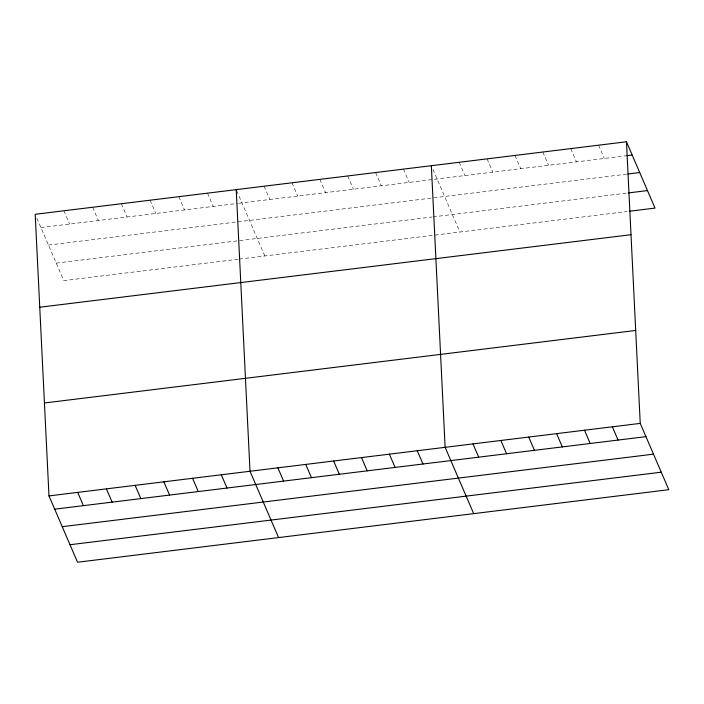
<?xml version="1.0" encoding="UTF-8"?>
<svg xmlns="http://www.w3.org/2000/svg" width="704" height="704" viewBox="0 0 704 704"><rect width="100%" height="100%" fill="white"/><g stroke="black" fill="none" stroke-linecap="round" stroke-linejoin="round"><path stroke-width="0.53" stroke-dasharray="3.52 2.64" d="M40.911 227.559L237.688 203.421M238.753 203.289L625.742 155.822M48.453 245.062L626.85 174.117M56.223 263.102L432.001 217.008M433.066 216.876L627.114 193.072M238.198 259.213L63.765 280.614L36.828 218.082M239.263 259.09L627.15 211.508M598.585 145.182L604.296 158.453M570.715 148.606L576.426 161.867M542.837 152.02L548.548 165.29M514.967 155.443L520.678 168.705M487.089 158.858L492.809 172.128M459.219 162.281L464.93 175.542M432.978 169.488L459.906 232.021M403.471 169.118L409.182 182.38M375.602 172.542L381.313 185.803M347.723 175.956L353.434 189.226M319.854 179.379L325.565 192.641M291.975 182.794L297.686 196.064M264.106 186.217L269.817 199.478M236.641 190.582L264.792 255.957M207.513 193.16L213.224 206.422M178.79 196.68L184.501 209.942M150.075 200.2L155.786 213.47M121.352 203.729L127.072 216.99M92.638 207.249L98.349 220.51M63.914 210.769L69.634 224.039"/><path stroke-width="1.06" d="M626.463 141.768L35.2 214.298L48.981 495.915L77.537 562.232L668.8 489.702L640.235 423.386L626.463 141.768L655.019 208.085L629.297 211.244M626.815 155.69L632.174 155.03M627.924 173.985L639.716 172.542M628.188 192.949L647.486 190.582M39.75 307.226L631.004 234.705M44.431 402.978L635.694 330.449M48.981 495.915L640.235 423.386M54.692 509.177L645.946 436.647M62.234 526.689L653.488 454.159M69.995 544.729L661.258 472.199M612.366 426.809L618.077 440.07M584.487 430.223L590.207 443.494M556.618 433.646L562.329 446.908M528.739 437.061L534.459 450.331M500.87 440.484L506.581 453.746M472.991 443.898L478.711 457.169M473.686 513.638L445.122 447.322L431.341 165.704M417.252 450.736L422.963 464.006M389.374 454.159L395.085 467.421M361.504 457.574L367.215 470.844M333.626 460.997L339.337 474.258M305.756 464.42L311.467 477.682M277.878 467.834L283.589 481.105M278.564 537.574L250.008 471.258L236.227 189.631M221.285 474.778L226.996 488.039M192.57 478.298L198.282 491.568M163.847 481.826L169.567 495.088M135.133 485.346L140.844 498.608M106.41 488.866L112.13 502.137M77.695 492.395L83.406 505.657"/></g></svg>
